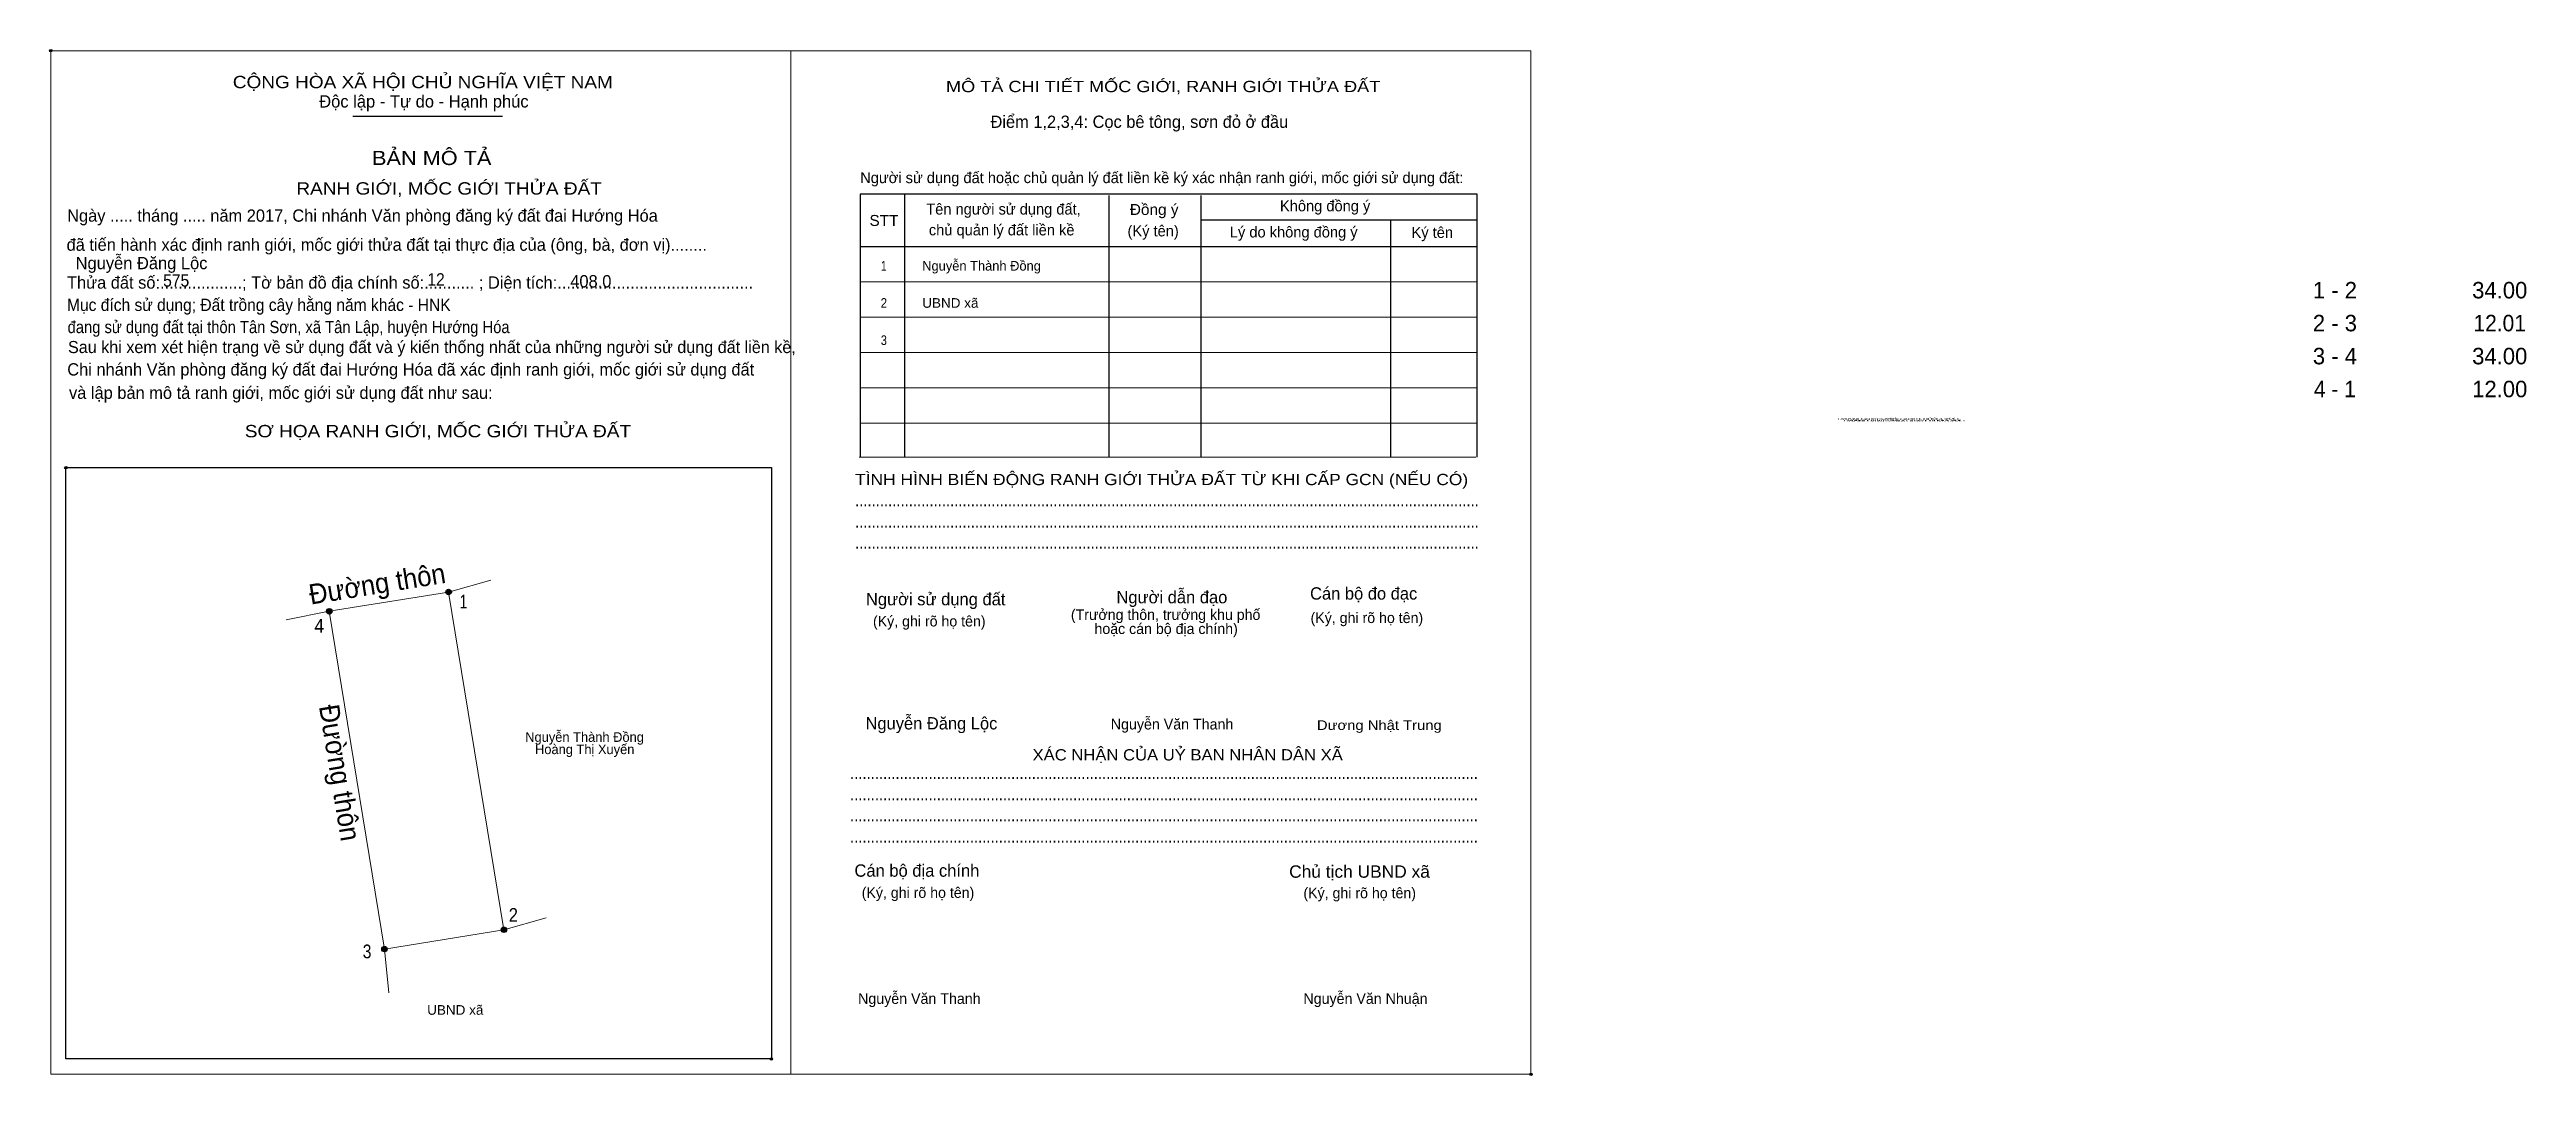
# Model space of a CAD drawing. Header units: metres. Extents: x 548084 to 548330, y 1837700 to 1837802.
import ezdxf
from ezdxf.enums import TextEntityAlignment as Align

# ---------------------------------------------------------------- set-up
doc = ezdxf.new("R2010")
doc.units = ezdxf.units.M
doc.header["$LTSCALE"] = 0.49
doc.header["$PDMODE"] = 32
doc.header["$PDSIZE"] = 0.245
for name, color, linetype, lineweight in [('1', 7, 'Continuous', 25), ('10', 7, 'Continuous', 13), ('11', 7, 'Continuous', 25), ('2', 7, 'Continuous', 13), ('27', 7, 'Continuous', 13)]:
    doc.layers.add(name, color=color, linetype=linetype, lineweight=lineweight)
for name, color, linetype in [('36', 7, 'Continuous'), ('52', 7, 'Continuous'), ('6', 7, 'Continuous'), ('60', 7, 'Continuous'), ('9', 7, 'Continuous')]:
    doc.layers.add(name, color=color, linetype=linetype)

msp = doc.modelspace()

# ---------------------------------------------------------------- hatches: boundary and pattern name
at = {"layer": '11'}
for points in [[(548124.3928, 1837748.26, 1), (548123.8472, 1837748.26, 1)], [(548112.5428, 1837746.35, 1), (548111.9972, 1837746.35, 1)], [(548129.8828, 1837714.71, 1), (548129.3372, 1837714.71, 1)], [(548129.8828, 1837714.71, 1), (548129.3372, 1837714.71, 1)], [(548118.0228, 1837712.79, 1), (548117.4772, 1837712.79, 1)]]:
    msp.add_hatch(color=256, dxfattribs=at).paths.add_polyline_path(points)

# ---------------------------------------------------------------- linework, layer by layer
at = {"layer": '1'}
for p, q in [((548114.61, 1837795.52), (548129.48, 1837795.52)), ((548169.41, 1837787.77), (548169.41, 1837761.66)), ((548189.69, 1837787.66), (548189.69, 1837761.66)), ((548198.84, 1837787.66), (548198.84, 1837761.66)), ((548198.84, 1837785.24), (548226.26, 1837785.24)), ((548217.67, 1837785.24), (548217.67, 1837761.66)), ((548165.01, 1837782.58), (548226.26, 1837782.58))]:
    msp.add_line(p, q, dxfattribs=at)
at = {"layer": '1', "lineweight": 13}
for p, q in [((548165.01, 1837779.07), (548226.26, 1837779.07)), ((548165.01, 1837775.56), (548226.26, 1837775.56)), ((548165.01, 1837772.06), (548226.26, 1837772.06)), ((548165.01, 1837768.55), (548226.26, 1837768.55)), ((548165.01, 1837765.05), (548226.26, 1837765.05)), ((548164.9, 1837761.66), (548226.15, 1837761.66))]:
    msp.add_line(p, q, dxfattribs=at)
at = {"layer": '1'}
msp.add_lwpolyline([(548226.26, 1837761.66), (548226.26, 1837787.77), (548165.01, 1837787.77), (548165.01, 1837761.66)], dxfattribs=at)
msp.add_lwpolyline([(548086.11, 1837760.62), (548156.18, 1837760.62), (548156.18, 1837701.88), (548086.11, 1837701.88)], close=True, dxfattribs=at)
for p in [(548084.61, 1837802.03), (548086.11, 1837760.62), (548156.18, 1837701.88), (548231.62, 1837700.36)]:
    msp.add_point(p, dxfattribs=at)
at = {"layer": '10'}
msp.add_lwpolyline([(548129.61, 1837714.71), (548117.75, 1837712.79), (548112.27, 1837746.35), (548124.12, 1837748.26)], close=True, dxfattribs=at)
at = {"layer": '11'}
for centre in [(548124.12, 1837748.26), (548112.27, 1837746.35), (548129.61, 1837714.71), (548129.61, 1837714.71), (548117.75, 1837712.79)]:
    msp.add_circle(centre, 0.2728, dxfattribs=at)
at = {"layer": '2'}
for points in [[(548084.61, 1837802.03), (548158.11, 1837802.03), (548158.11, 1837700.36), (548084.61, 1837700.36)], [(548158.11, 1837802.03), (548231.62, 1837802.03), (548231.62, 1837700.36), (548158.11, 1837700.36)], [(548158.11, 1837802.03), (548231.62, 1837802.03), (548231.62, 1837700.36), (548158.11, 1837700.36)]]:
    msp.add_lwpolyline(points, close=True, dxfattribs=at)
at = {"layer": '27'}
for p, q in [((548124.12, 1837748.26), (548128.32, 1837749.44)), ((548112.27, 1837746.35), (548107.99, 1837745.5)), ((548129.61, 1837714.71), (548133.81, 1837715.89)), ((548117.75, 1837712.79), (548118.18, 1837708.45))]:
    msp.add_line(p, q, dxfattribs=at)

# ---------------------------------------------------------------- texts
at = {"layer": '1'}
for s, height, width, p in [('CỘNG HÒA XÃ HỘI CHỦ NGHĨA VIỆT NAM', 1.227, 1.15, (548102.69, 1837798.31)), ('RANH GIỚI, MỐC GIỚI THỬA ĐẤT', 1.228, 1.15, (548109, 1837787.74)), ('STT', 1.087, 1.05, (548165.92, 1837784.63)), ('Đồng ý', 1.087, 1.05, (548191.78, 1837785.72)), ('Mục đích sử dụng; Đất trồng cây hằng năm khác - HNK', 1.218, 0.95, (548086.22, 1837776.18)), ('đang sử dụng đất tại thôn Tân Sơn, xã Tân Lập, huyện Hướng Hóa', 1.218, 0.9, (548086.28, 1837773.98)), ('SƠ HỌA RANH GIỚI, MỐC GIỚI THỬA ĐẤT', 1.228, 1.15, (548103.88, 1837763.63)), ('RANH GIỚI, MỐC GIỚI THỬA ĐẤT', 0.1536, 3.55, (548262.07, 1837765.37)), ('RANH GIỚI, MỐC GIỚI THỬA ĐẤT', 0.1536, 3.55, (548262.52, 1837765.37)), ('RANH GIỚI, MỐC GIỚI THỬA ĐẤT', 0.1536, 3.55, (548262.67, 1837765.21)), ('RANH GIỚI, MỐC GIỚI THỬA ĐẤT', 0.1536, 3.55, (548263.12, 1837765.21)), ('TÌNH HÌNH BIẾN ĐỘNG RANH GIỚI THỬA ĐẤT TỪ KHI CẤP GCN (NẾU CÓ)', 1.122, 1.15, (548164.49, 1837758.88)), ('.......................................................................................................................................................', 1.227, 0.9, (548164.49, 1837756.78)), ('.......................................................................................................................................................', 1.227, 0.9, (548164.49, 1837754.67)), ('.......................................................................................................................................................', 1.227, 0.9, (548164.49, 1837752.57)), ('Dương Nhật Trung', 0.955, 1.15, (548210.36, 1837734.56)), ('........................................................................................................................................................', 1.227, 0.9, (548163.99, 1837729.68)), ('........................................................................................................................................................', 1.227, 0.9, (548163.99, 1837727.58)), ('........................................................................................................................................................', 1.227, 0.9, (548163.99, 1837725.48)), ('........................................................................................................................................................', 1.227, 0.9, (548163.99, 1837723.38)), ('Chủ tịch UBND xã', 1.227, 1.05, (548207.6, 1837719.88))]:
    msp.add_text(s, height=height, dxfattribs=dict(at, width=width)).set_placement(p)
for s, height, p in [('Độc lập - Tự do - Hạnh phúc', 1.227, (548111.27, 1837796.39)), ('Điểm 1,2,3,4: Cọc bê tông, sơn đỏ ở đầu', 1.218, (548177.94, 1837794.37)), ('Người sử dụng đất hoặc chủ quản lý đất liền kề ký xác nhận ranh giới, mốc giới sử dụng đất:', 1.087, (548165, 1837788.88)), ('Không đồng ý', 1.087, (548206.69, 1837786.08)), ('Ngày ..... tháng ..... năm 2017, Chi nhánh Văn phòng đăng ký đất đai Hướng Hóa', 1.218, (548086.24, 1837785.05)), ('Tên người sử dụng đất,', 1.087, (548171.56, 1837785.76)), ('chủ quản lý đất liền kề', 1.087, (548171.82, 1837783.69)), ('(Ký tên)', 1.087, (548191.55, 1837783.59)), (' đã tiến hành xác định ranh giới, mốc giới thửa đất tại thực địa của (ông, bà, đơn vị)........', 1.218, (548085.73, 1837782.16)), ('Lý do không đồng ý', 1.087, (548201.71, 1837783.48)), ('Ký tên', 1.087, (548219.76, 1837783.44)), ('Thửa đất số:..................; Tờ bản đồ địa chính số:........... ; Diện tích:...........................................', 1.218, (548086.22, 1837778.4)), ('Sau khi xem xét hiện trạng về sử dụng đất và ý kiến thống nhất của những người sử dụng đất liền kề,', 1.199, (548086.32, 1837772)), ('Chi nhánh Văn phòng đăng ký đất đai Hướng Hóa đã xác định ranh giới, mốc giới sử dụng đất', 1.218, (548086.25, 1837769.77)), (' và lập bản mô tả ranh giới, mốc giới sử dụng đất như sau:', 1.218, (548085.97, 1837767.45)), ('Người sử dụng đất', 1.227, (548165.57, 1837746.94)), ('Người dẫn đạo', 1.226, (548190.45, 1837747.14)), ('Cán bộ đo đạc', 1.224, (548209.68, 1837747.51)), ('(Ký, ghi rõ họ tên)', 1.052, (548166.27, 1837744.84)), ('(Ký, ghi rõ họ tên)', 1.052, (548209.73, 1837745.18)), ('Nguyễn Văn Thanh', 1.056, (548189.89, 1837734.61)), ('Cán bộ địa chính', 1.227, (548164.43, 1837719.98)), ('(Ký, ghi rõ họ tên)', 1.052, (548165.15, 1837717.88)), ('(Ký, ghi rõ họ tên)', 1.052, (548209.02, 1837717.84)), ('Nguyễn Văn Thanh', 1.056, (548164.79, 1837707.35)), ('Nguyễn Văn Nhuận', 1.056, (548209.02, 1837707.35))]:
    msp.add_text(s, height=height, dxfattribs=at).set_placement(p)
for s, height, width, p in [('MÔ TẢ CHI TIẾT MỐC GIỚI, RANH GIỚI THỬA ĐẤT', 1.122, 1.2, (548195.09, 1837797.92)), ('BẢN MÔ TẢ', 1.402, 1.15, (548122.445, 1837790.68)), ('XÁC NHẬN CỦA UỶ BAN NHÂN DÂN XÃ', 1.122, 1.1, (548197.525, 1837731.53))]:
    msp.add_text(s, height=height, dxfattribs=dict(at, width=width)).set_placement(p, align=Align.CENTER)
for s, p in [('(Trưởng thôn, trưởng khu phố', (548195.335, 1837745.49)), ('hoặc cán bộ địa chính)', (548195.385, 1837744.09))]:
    msp.add_text(s, height=1.052, dxfattribs=at).set_placement(p, align=Align.CENTER)
at = {"layer": '10', "width": 0.95}
for rotation, p in [(9.156, (548110.43, 1837747.01)), (279.274, (548111.24, 1837736.91))]:
    msp.add_text('Đường thôn', height=2, rotation=rotation, dxfattribs=at).set_placement(p)
at = {"layer": '36'}
for s, p in [('Nguyễn Thành Đồng', (548137.625, 1837733.38)), ('Hoàng Thị Xuyến', (548137.64, 1837732.16))]:
    msp.add_text(s, height=0.955, dxfattribs=at).set_placement(p, align=Align.CENTER)
at = {"layer": '36', "width": 1.05}
msp.add_text('UBND xã', height=0.955, dxfattribs=at).set_placement((548124.785, 1837706.27), align=Align.CENTER)
at = {"layer": '52'}
for s, p in [('1 - 2', (548311.465, 1837777.43)), ('34.00', (548327.835, 1837777.43)), ('2 - 3', (548311.465, 1837774.16)), ('3 - 4', (548311.465, 1837770.88)), ('34.00', (548327.835, 1837770.88)), ('12.00', (548327.835, 1837767.61))]:
    msp.add_text(s, height=1.637, dxfattribs=at).set_placement(p, align=Align.CENTER)
at = {"layer": '52', "width": 0.95}
for s, p in [('12.01', (548327.83, 1837774.16)), ('4 - 1', (548311.465, 1837767.61))]:
    msp.add_text(s, height=1.637, dxfattribs=at).set_placement(p, align=Align.CENTER)
at = {"layer": '6'}
for s, p in [('Nguyễn Đăng Lộc', (548087.08, 1837780.33)), ('408.0', (548136.2, 1837778.52)), ('Nguyễn Đăng Lộc', (548165.53, 1837734.61))]:
    msp.add_text(s, height=1.223, dxfattribs=at).set_placement(p)
at = {"layer": '6', "width": 0.95}
for s, p in [('575', (548095.77, 1837778.6)), ('12', (548122.01, 1837778.71))]:
    msp.add_text(s, height=1.223, dxfattribs=at).set_placement(p)
at = {"layer": '60'}
for s, width, p in [('1', 0.75, (548167.34, 1837780.19)), ('2', 0.9, (548167.35, 1837776.5)), ('3', 0.85, (548167.35, 1837772.8))]:
    msp.add_text(s, height=0.955, dxfattribs=dict(at, width=width)).set_placement(p, align=Align.CENTER)
msp.add_text('Nguyễn Thành Đồng', height=0.955, dxfattribs=at).set_placement((548171.16, 1837780.19))
at = {"layer": '60', "width": 1.05}
msp.add_text('UBND xã', height=0.955, dxfattribs=at).set_placement((548171.16, 1837776.5))
at = {"layer": '9'}
for s, width, p in [('1', 0.75, (548125.595, 1837746.64)), ('4', 0.95, (548111.275, 1837744.23)), ('2', 0.9, (548130.55, 1837715.5)), ('3', 0.85, (548116.025, 1837711.88))]:
    msp.add_text(s, height=1.364, dxfattribs=dict(at, width=width)).set_placement(p, align=Align.CENTER)

doc.saveas('drawing.dxf')
